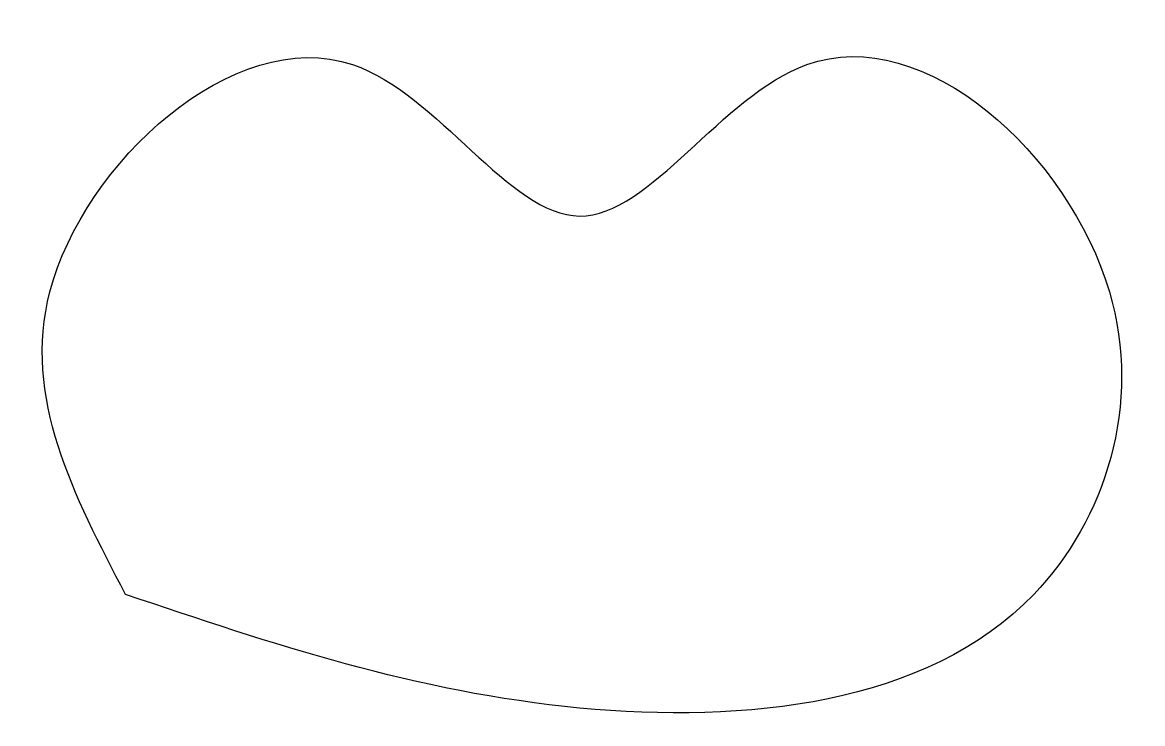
# Model space of a CAD drawing. Header units: millimetres. Extents: x -27 to 269, y -34 to 151.
import ezdxf

# ---------------------------------------------------------------- set-up
doc = ezdxf.new("R2010")
doc.units = ezdxf.units.MM

msp = doc.modelspace()

# ---------------------------------------------------------------- linework, layer by layer
msp.add_spline([(0, 0), (120, -30), (240, 0), (260, 80), (180, 140), (120, 100), (60, 140), (-20, 80), (0, 0)], degree=3)

doc.saveas('drawing.dxf')
